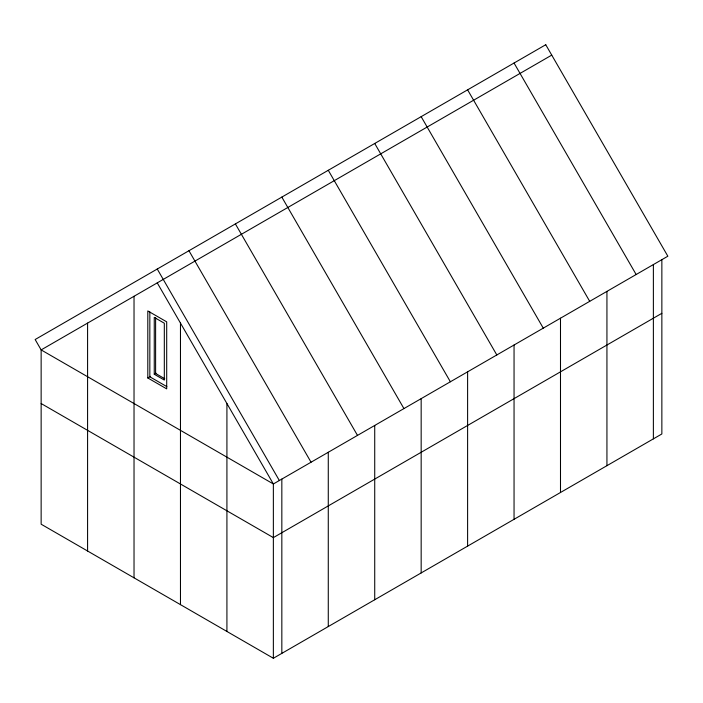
<?xml version="1.0" encoding="UTF-8"?>
<svg xmlns="http://www.w3.org/2000/svg" width="703" height="703" viewBox="0 0 703 703"><rect width="100%" height="100%" fill="white"/><g stroke="black" fill="none" stroke-linecap="round" stroke-linejoin="round"><path stroke-width="1.05" d="M551.741 55.115L41.143 349.909L41.143 524.201L273.362 658.272L661.857 433.971L661.857 259.679M147.806 377.968L166.699 388.873L166.699 321.842L147.806 310.937L147.806 377.968L150.635 376.342M154.256 374.251L164.317 380.059L164.317 323.213L154.256 317.404L154.256 374.251L156.013 373.231M661.857 313.31L273.362 537.602L41.143 403.531M164.757 378.75L155.609 373.469L155.609 317.712M166.839 386.615L149.836 376.799L149.836 311.93M514.051 63.033L636.153 274.522M467.609 89.843L589.712 301.332M421.167 116.663L543.27 328.143M374.725 143.474L496.819 354.962M328.275 170.284L450.377 381.773M281.833 197.104L403.935 408.584M235.391 223.914L357.493 435.403M188.949 250.725L311.051 462.214M157.252 269.029L279.355 480.518M157.252 282.87L273.362 483.972L273.362 658.272M653.377 264.574L653.377 438.865M606.935 291.385L606.935 465.676M560.493 318.195L560.493 492.495M514.051 345.015L514.051 519.306M467.609 371.825L467.609 546.117M421.167 398.645L421.167 572.936M374.725 425.456L374.725 599.747M328.275 452.266L328.275 626.558M281.833 479.086L281.833 653.377M226.92 403.531L226.92 631.452M180.469 323.09L180.469 604.642M134.027 296.279L134.027 577.822M87.585 323.09L87.585 551.011M545.748 44.728L35.15 339.523L41.143 349.909L273.362 483.972L667.85 256.217L545.748 44.728"/></g></svg>
